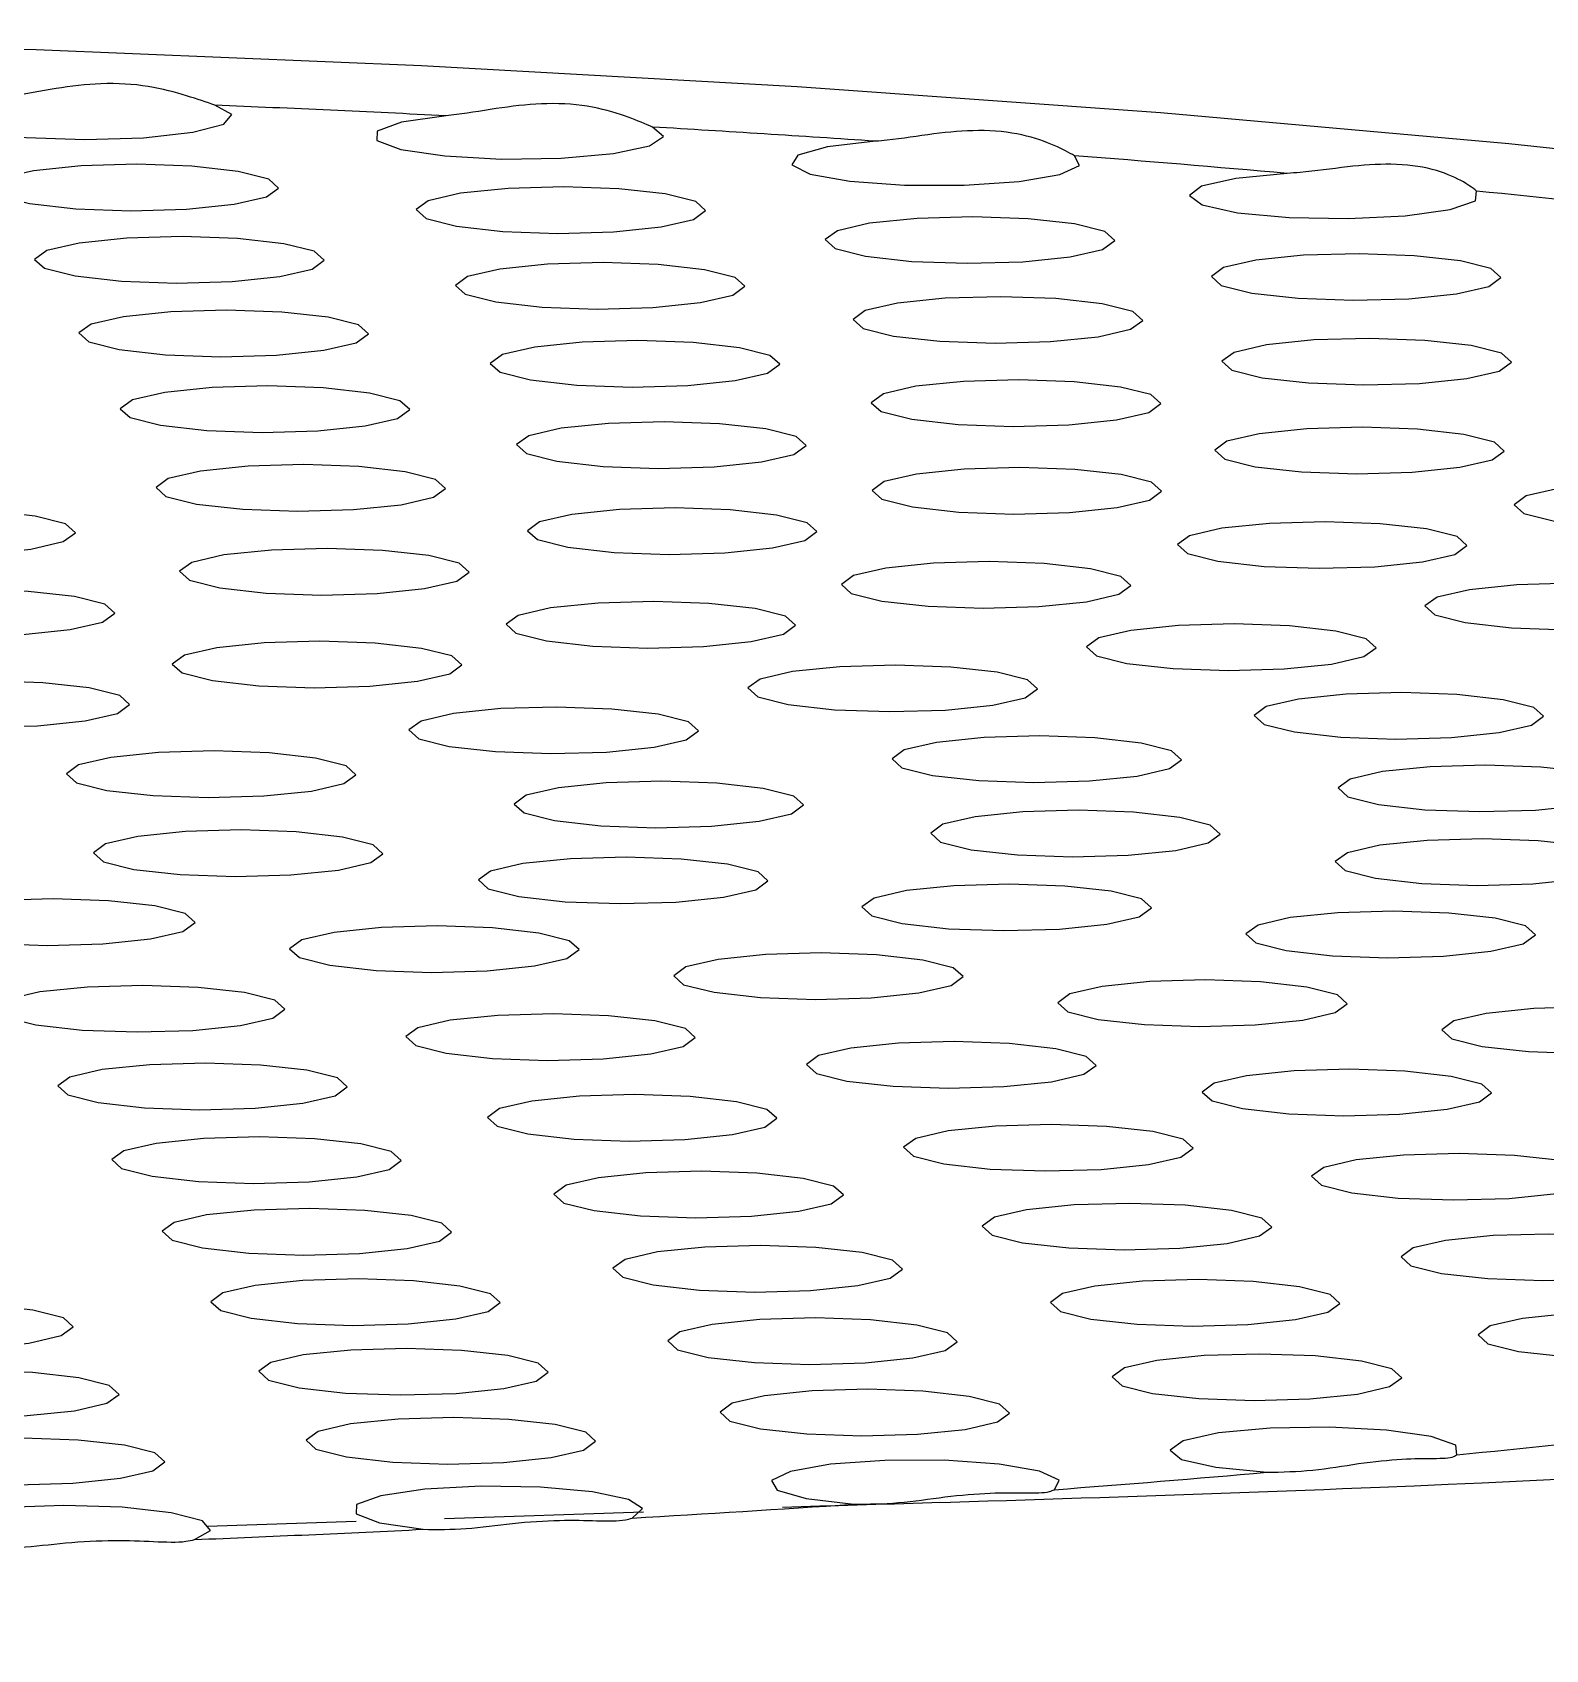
# Model space of a CAD drawing. Extents: x -50 to 28, y -10 to 124.
# Drawn here: x -8.607 to -7.98, y 53.94 to 54.61 of the extents above; entities that cross this region are included whole.
import ezdxf

# ---------------------------------------------------------------- set-up
doc = ezdxf.new("R2010")
doc.units = 0
doc.header["$MEASUREMENT"] = 0
doc.layers.add('GEOMETRY', color=2, linetype='Continuous', lineweight=25)

# ---------------------------------------------------------------- blocks, each defined once
blk = doc.blocks.new('2026 EXCURSION-ENTICE')
at = {"layer": 'GEOMETRY'}
for p, q in [((2.94711, -24.93609), (3.00886, -24.93403)), ((3.04543, -24.93281), (3.12791, -24.93005))]:
    blk.add_line(p, q, dxfattribs=at)
at = {"layer": 'GEOMETRY', "flags": 128}
for points in [[(1.3139, -24.37966), (1.45001, -24.36471), (1.59352, -24.35166), (1.7434, -24.34062), (1.89855, -24.33166), (2.05787, -24.32485), (2.22021, -24.32024), (2.3844, -24.31786), (2.54925, -24.31773), (2.71358, -24.31984), (2.8762, -24.32419), (3.03595, -24.33074), (3.19166, -24.33944), (3.34222, -24.35024), (3.48655, -24.36305), (3.6236, -24.37778)], [(2.86248, -24.34399), (2.84575, -24.34694), (2.83788, -24.35072), (2.8402, -24.35469), (2.85232, -24.35817), (2.87216, -24.36057), (2.89634, -24.36147), (2.92071, -24.36072), (2.94111, -24.35845), (2.95405, -24.35504), (2.95731, -24.35109), (2.95034, -24.34726)], [(3.04611, -24.35164), (3.0277, -24.35431), (3.01758, -24.35795), (3.01747, -24.36193), (3.02739, -24.36558), (3.04564, -24.36828), (3.06911, -24.36956), (3.0938, -24.36921), (3.11549, -24.36728), (3.13048, -24.3641), (3.13621, -24.36022), (3.13171, -24.35631)], [(3.22408, -24.36218), (3.20418, -24.36455), (3.19192, -24.36801), (3.18938, -24.37197), (3.19701, -24.37576), (3.21349, -24.37873), (3.23603, -24.38037), (3.26079, -24.38042), (3.28355, -24.37885), (3.30043, -24.37594), (3.30857, -24.37218), (3.30657, -24.36821)], [(2.86175, -24.37748), (2.85673, -24.38116), (2.86084, -24.38487), (2.87345, -24.38804), (2.89265, -24.39019), (2.91552, -24.391), (2.93856, -24.39034), (2.95829, -24.38831), (2.97168, -24.38522), (2.9767, -24.38155), (2.9726, -24.37784), (2.95998, -24.37467), (2.94078, -24.37252), (2.91792, -24.37171), (2.89487, -24.37237), (2.87515, -24.3744), (2.86175, -24.37748)], [(3.39465, -24.37552), (3.37344, -24.37756), (3.35916, -24.38081), (3.35424, -24.3847), (3.3595, -24.38859), (3.37406, -24.3918), (3.39544, -24.3938), (3.42002, -24.39424), (3.44361, -24.39305), (3.46221, -24.39043), (3.47267, -24.38683), (3.4732, -24.38285)], [(3.03873, -24.38682), (3.0337, -24.3905), (3.03781, -24.39421), (3.05042, -24.39738), (3.06963, -24.39953), (3.09249, -24.40034), (3.11554, -24.39968), (3.13526, -24.39765), (3.14865, -24.39456), (3.15368, -24.39089), (3.14957, -24.38718), (3.13696, -24.38401), (3.11776, -24.38186), (3.09489, -24.38105), (3.07184, -24.38171), (3.05212, -24.38374), (3.03873, -24.38682)], [(3.20826, -24.39923), (3.20323, -24.40291), (3.20734, -24.40661), (3.21995, -24.40979), (3.23916, -24.41194), (3.26202, -24.41275), (3.28507, -24.41209), (3.30479, -24.41006), (3.31818, -24.40697), (3.32321, -24.40329), (3.3191, -24.39959), (3.30649, -24.39642), (3.28729, -24.39426), (3.26442, -24.39346), (3.24137, -24.39412), (3.22165, -24.39614), (3.20826, -24.39923)], [(2.88064, -24.40743), (2.87561, -24.41111), (2.87972, -24.41481), (2.89233, -24.41799), (2.91154, -24.42014), (2.9344, -24.42095), (2.95745, -24.42029), (2.97717, -24.41826), (2.99056, -24.41517), (2.99559, -24.41149), (2.99148, -24.40779), (2.97887, -24.40462), (2.95967, -24.40246), (2.9368, -24.40166), (2.91375, -24.40232), (2.89403, -24.40434), (2.88064, -24.40743)], [(3.05501, -24.41822), (3.04999, -24.42189), (3.05409, -24.4256), (3.06671, -24.42877), (3.08591, -24.43093), (3.10877, -24.43173), (3.13182, -24.43107), (3.15154, -24.42904), (3.16494, -24.42596), (3.16996, -24.42228), (3.16586, -24.41857), (3.15324, -24.4154), (3.13404, -24.41325), (3.11117, -24.41244), (3.08813, -24.4131), (3.0684, -24.41513), (3.05501, -24.41822)], [(3.36829, -24.41456), (3.36327, -24.41823), (3.36737, -24.42194), (3.37999, -24.42511), (3.39919, -24.42726), (3.42205, -24.42807), (3.4451, -24.42741), (3.46482, -24.42538), (3.47822, -24.4223), (3.48324, -24.41862), (3.47914, -24.41491), (3.46652, -24.41174), (3.44732, -24.40959), (3.42445, -24.40878), (3.40141, -24.40944), (3.38168, -24.41147), (3.36829, -24.41456)], [(3.21984, -24.43236), (3.21482, -24.43604), (3.21892, -24.43974), (3.23154, -24.44291), (3.25074, -24.44507), (3.27361, -24.44588), (3.29665, -24.44522), (3.31638, -24.44319), (3.32977, -24.4401), (3.33479, -24.43642), (3.33069, -24.43272), (3.31807, -24.42955), (3.29887, -24.42739), (3.27601, -24.42659), (3.25296, -24.42725), (3.23324, -24.42927), (3.21984, -24.43236)], [(2.89898, -24.43795), (2.89395, -24.44163), (2.89806, -24.44534), (2.91067, -24.44851), (2.92987, -24.45066), (2.95274, -24.45147), (2.97579, -24.45081), (2.99551, -24.44878), (3.0089, -24.44569), (3.01393, -24.44202), (3.00982, -24.43831), (2.9972, -24.43514), (2.978, -24.43299), (2.95514, -24.43218), (2.93209, -24.43284), (2.91237, -24.43487), (2.89898, -24.43795)], [(3.06944, -24.45055), (3.06441, -24.45422), (3.06852, -24.45793), (3.08113, -24.4611), (3.10033, -24.46325), (3.1232, -24.46406), (3.14625, -24.4634), (3.16597, -24.46137), (3.17936, -24.45828), (3.18439, -24.45461), (3.18028, -24.4509), (3.16766, -24.44773), (3.14846, -24.44558), (3.1256, -24.44477), (3.10255, -24.44543), (3.08283, -24.44746), (3.06944, -24.45055)], [(3.37264, -24.44965), (3.36762, -24.45332), (3.37173, -24.45703), (3.38434, -24.4602), (3.40354, -24.46235), (3.42641, -24.46316), (3.44946, -24.4625), (3.46918, -24.46047), (3.48257, -24.45739), (3.4876, -24.45371), (3.48349, -24.45), (3.47087, -24.44683), (3.45167, -24.44468), (3.42881, -24.44387), (3.40576, -24.44453), (3.38604, -24.44656), (3.37264, -24.44965)], [(2.9161, -24.46932), (2.91108, -24.473), (2.91519, -24.4767), (2.9278, -24.47987), (2.947, -24.48203), (2.96987, -24.48283), (2.99291, -24.48217), (3.01264, -24.48015), (3.02603, -24.47706), (3.03105, -24.47338), (3.02695, -24.46968), (3.01433, -24.4665), (2.99513, -24.46435), (2.97227, -24.46354), (2.94922, -24.4642), (2.9295, -24.46623), (2.9161, -24.46932)], [(3.22737, -24.46682), (3.22234, -24.4705), (3.22645, -24.4742), (3.23906, -24.47737), (3.25827, -24.47953), (3.28113, -24.48034), (3.30418, -24.47968), (3.3239, -24.47765), (3.33729, -24.47456), (3.34232, -24.47088), (3.33821, -24.46718), (3.3256, -24.46401), (3.3064, -24.46185), (3.28353, -24.46104), (3.26048, -24.46171), (3.24076, -24.46373), (3.22737, -24.46682)], [(3.08036, -24.48422), (3.07533, -24.48789), (3.07944, -24.4916), (3.09206, -24.49477), (3.11126, -24.49692), (3.13412, -24.49773), (3.15717, -24.49707), (3.17689, -24.49504), (3.19029, -24.49196), (3.19531, -24.48828), (3.1912, -24.48457), (3.17859, -24.4814), (3.15939, -24.47925), (3.13652, -24.47844), (3.11347, -24.4791), (3.09375, -24.48113), (3.08036, -24.48422)], [(3.36971, -24.48647), (3.36469, -24.49014), (3.3688, -24.49385), (3.38141, -24.49702), (3.40061, -24.49917), (3.42348, -24.49998), (3.44652, -24.49932), (3.46625, -24.49729), (3.47964, -24.4942), (3.48466, -24.49053), (3.48056, -24.48682), (3.46794, -24.48365), (3.44874, -24.4815), (3.42588, -24.48069), (3.40283, -24.48135), (3.38311, -24.48338), (3.36971, -24.48647)], [(2.93094, -24.50197), (2.92591, -24.50564), (2.93002, -24.50935), (2.94264, -24.51252), (2.96184, -24.51467), (2.9847, -24.51548), (3.00775, -24.51482), (3.02747, -24.51279), (3.04086, -24.5097), (3.04589, -24.50603), (3.04178, -24.50232), (3.02917, -24.49915), (3.00997, -24.497), (2.9871, -24.49619), (2.96405, -24.49685), (2.94433, -24.49888), (2.93094, -24.50197)], [(3.22767, -24.50315), (3.22264, -24.50683), (3.22675, -24.51053), (3.23936, -24.5137), (3.25857, -24.51586), (3.28143, -24.51666), (3.30448, -24.516), (3.3242, -24.51398), (3.33759, -24.51089), (3.34262, -24.50721), (3.33851, -24.50351), (3.3259, -24.50033), (3.3067, -24.49818), (3.28383, -24.49737), (3.26078, -24.49803), (3.24106, -24.50006), (3.22767, -24.50315)], [(3.49371, -24.5091), (3.48869, -24.51277), (3.4928, -24.51648), (3.50541, -24.51965), (3.52461, -24.52181), (3.54748, -24.52261), (3.57052, -24.52195), (3.59025, -24.51992), (3.60364, -24.51684), (3.60866, -24.51316), (3.60456, -24.50945), (3.59194, -24.50628), (3.57274, -24.50413), (3.54988, -24.50332), (3.52683, -24.50398), (3.50711, -24.50601), (3.49371, -24.5091)], [(3.08486, -24.51988), (3.07984, -24.52356), (3.08394, -24.52726), (3.09656, -24.53043), (3.11576, -24.53259), (3.13862, -24.5334), (3.16167, -24.53273), (3.18139, -24.53071), (3.19479, -24.52762), (3.19981, -24.52394), (3.1957, -24.52024), (3.18309, -24.51707), (3.16389, -24.51491), (3.14102, -24.5141), (3.11798, -24.51476), (3.09825, -24.51679), (3.08486, -24.51988)], [(2.77755, -24.52035), (2.77252, -24.52403), (2.77663, -24.52773), (2.78925, -24.53091), (2.80845, -24.53306), (2.83131, -24.53387), (2.85436, -24.53321), (2.87408, -24.53118), (2.88747, -24.52809), (2.8925, -24.52441), (2.88839, -24.52071), (2.87578, -24.51754), (2.85658, -24.51538), (2.83371, -24.51458), (2.81066, -24.51524), (2.79094, -24.51726), (2.77755, -24.52035)], [(3.35423, -24.52563), (3.3492, -24.52931), (3.35331, -24.53301), (3.36592, -24.53618), (3.38512, -24.53834), (3.40799, -24.53914), (3.43104, -24.53848), (3.45076, -24.53646), (3.46415, -24.53337), (3.46918, -24.52969), (3.46507, -24.52599), (3.45246, -24.52281), (3.43325, -24.52066), (3.41039, -24.51985), (3.38734, -24.52051), (3.36762, -24.52254), (3.35423, -24.52563)], [(2.94068, -24.5367), (2.93566, -24.54037), (2.93976, -24.54408), (2.95238, -24.54725), (2.97158, -24.5494), (2.99444, -24.55021), (3.01749, -24.54955), (3.03721, -24.54752), (3.05061, -24.54444), (3.05563, -24.54076), (3.05152, -24.53705), (3.03891, -24.53388), (3.01971, -24.53173), (2.99684, -24.53092), (2.9738, -24.53158), (2.95407, -24.53361), (2.94068, -24.5367)], [(3.21496, -24.54215), (3.20994, -24.54582), (3.21405, -24.54953), (3.22666, -24.5527), (3.24586, -24.55485), (3.26873, -24.55566), (3.29177, -24.555), (3.3115, -24.55297), (3.32489, -24.54989), (3.32991, -24.54621), (3.32581, -24.5425), (3.31319, -24.53933), (3.29399, -24.53718), (3.27113, -24.53637), (3.24808, -24.53703), (3.22836, -24.53906), (3.21496, -24.54215)], [(3.45678, -24.55108), (3.45175, -24.55475), (3.45586, -24.55846), (3.46847, -24.56163), (3.48767, -24.56378), (3.51054, -24.56459), (3.53359, -24.56393), (3.55331, -24.5619), (3.5667, -24.55882), (3.57173, -24.55514), (3.56762, -24.55143), (3.555, -24.54826), (3.5358, -24.54611), (3.51294, -24.5453), (3.48989, -24.54596), (3.47017, -24.54799), (3.45678, -24.55108)], [(2.79386, -24.55369), (2.78884, -24.55737), (2.79294, -24.56107), (2.80556, -24.56424), (2.82476, -24.5664), (2.84762, -24.56721), (2.87067, -24.56655), (2.89039, -24.56452), (2.90379, -24.56143), (2.90881, -24.55775), (2.90471, -24.55405), (2.89209, -24.55088), (2.87289, -24.54872), (2.85002, -24.54791), (2.82698, -24.54857), (2.80725, -24.5506), (2.79386, -24.55369)], [(3.076, -24.55865), (3.07097, -24.56232), (3.07508, -24.56603), (3.0877, -24.5692), (3.1069, -24.57135), (3.12976, -24.57216), (3.15281, -24.5715), (3.17253, -24.56947), (3.18593, -24.56639), (3.19095, -24.56271), (3.18684, -24.559), (3.17423, -24.55583), (3.15503, -24.55368), (3.13216, -24.55287), (3.10911, -24.55353), (3.08939, -24.55556), (3.076, -24.55865)], [(3.31656, -24.56797), (3.31154, -24.57164), (3.31564, -24.57535), (3.32826, -24.57852), (3.34746, -24.58067), (3.37032, -24.58148), (3.39337, -24.58082), (3.41309, -24.57879), (3.42649, -24.5757), (3.43151, -24.57203), (3.4274, -24.56832), (3.41479, -24.56515), (3.39559, -24.563), (3.37272, -24.56219), (3.34968, -24.56285), (3.32995, -24.56488), (3.31656, -24.56797)], [(2.93768, -24.57511), (2.93265, -24.57879), (2.93676, -24.58249), (2.94937, -24.58567), (2.96858, -24.58782), (2.99144, -24.58863), (3.01449, -24.58797), (3.03421, -24.58594), (3.0476, -24.58285), (3.05263, -24.57917), (3.04852, -24.57547), (3.03591, -24.5723), (3.01671, -24.57014), (2.99384, -24.56934), (2.97079, -24.57), (2.95107, -24.57202), (2.93768, -24.57511)], [(3.17622, -24.58502), (3.1712, -24.5887), (3.17531, -24.5924), (3.18792, -24.59557), (3.20712, -24.59773), (3.22999, -24.59853), (3.25303, -24.59787), (3.27276, -24.59585), (3.28615, -24.59276), (3.29117, -24.58908), (3.28707, -24.58538), (3.27445, -24.5822), (3.25525, -24.58005), (3.23239, -24.57924), (3.20934, -24.5799), (3.18962, -24.58193), (3.17622, -24.58502)], [(2.80001, -24.59151), (2.79498, -24.59519), (2.79909, -24.59889), (2.8117, -24.60206), (2.8309, -24.60422), (2.85377, -24.60502), (2.87682, -24.60436), (2.89654, -24.60234), (2.90993, -24.59925), (2.91496, -24.59557), (2.91085, -24.59187), (2.89823, -24.58869), (2.87903, -24.58654), (2.85617, -24.58573), (2.83312, -24.58639), (2.8134, -24.58842), (2.80001, -24.59151)], [(3.38599, -24.59641), (3.38097, -24.60008), (3.38508, -24.60379), (3.39769, -24.60696), (3.41689, -24.60911), (3.43976, -24.60992), (3.4628, -24.60926), (3.48253, -24.60723), (3.49592, -24.60414), (3.50094, -24.60047), (3.49684, -24.59676), (3.48422, -24.59359), (3.46502, -24.59144), (3.44216, -24.59063), (3.41911, -24.59129), (3.39939, -24.59332), (3.38599, -24.59641)], [(3.03575, -24.60241), (3.03072, -24.60608), (3.03483, -24.60979), (3.04744, -24.61296), (3.06665, -24.61511), (3.08951, -24.61592), (3.11256, -24.61526), (3.13228, -24.61323), (3.14567, -24.61014), (3.1507, -24.60647), (3.14659, -24.60276), (3.13398, -24.59959), (3.11478, -24.59744), (3.09191, -24.59663), (3.06886, -24.59729), (3.04914, -24.59932), (3.03575, -24.60241)], [(3.23596, -24.6144), (3.23093, -24.61807), (3.23504, -24.62178), (3.24766, -24.62495), (3.26686, -24.6271), (3.28972, -24.62791), (3.31277, -24.62725), (3.33249, -24.62522), (3.34588, -24.62213), (3.35091, -24.61846), (3.3468, -24.61475), (3.33419, -24.61158), (3.31499, -24.60943), (3.29212, -24.60862), (3.26907, -24.60928), (3.24935, -24.61131), (3.23596, -24.6144)], [(2.89381, -24.62061), (2.88878, -24.62429), (2.89289, -24.62799), (2.9055, -24.63116), (2.92471, -24.63332), (2.94757, -24.63413), (2.97062, -24.63347), (2.99034, -24.63144), (3.00373, -24.62835), (3.00876, -24.62467), (3.00465, -24.62097), (2.99204, -24.6178), (2.97284, -24.61564), (2.94997, -24.61483), (2.92692, -24.6155), (2.9072, -24.61752), (2.89381, -24.62061)], [(3.42076, -24.62644), (3.41574, -24.63012), (3.41984, -24.63383), (3.43246, -24.637), (3.45166, -24.63915), (3.47453, -24.63996), (3.49757, -24.6393), (3.51729, -24.63727), (3.53069, -24.63418), (3.53571, -24.63051), (3.53161, -24.6268), (3.51899, -24.62363), (3.49979, -24.62147), (3.47693, -24.62067), (3.45388, -24.62133), (3.43416, -24.62336), (3.42076, -24.62644)], [(3.07933, -24.63314), (3.0743, -24.63681), (3.07841, -24.64052), (3.09103, -24.64369), (3.11023, -24.64585), (3.13309, -24.64665), (3.15614, -24.64599), (3.17586, -24.64396), (3.18926, -24.64088), (3.19428, -24.6372), (3.19017, -24.63349), (3.17756, -24.63032), (3.15836, -24.62817), (3.13549, -24.62736), (3.11244, -24.62802), (3.09272, -24.63005), (3.07933, -24.63314)], [(3.25199, -24.64519), (3.24697, -24.64887), (3.25107, -24.65258), (3.26369, -24.65575), (3.28289, -24.6579), (3.30575, -24.65871), (3.3288, -24.65805), (3.34852, -24.65602), (3.36192, -24.65293), (3.36694, -24.64926), (3.36283, -24.64555), (3.35022, -24.64238), (3.33102, -24.64023), (3.30815, -24.63942), (3.28511, -24.64008), (3.26538, -24.64211), (3.25199, -24.64519)], [(2.90501, -24.65334), (2.89999, -24.65702), (2.90409, -24.66072), (2.91671, -24.66389), (2.93591, -24.66605), (2.95877, -24.66685), (2.98182, -24.66619), (3.00154, -24.66417), (3.01494, -24.66108), (3.01996, -24.6574), (3.01585, -24.6537), (3.00324, -24.65052), (2.98404, -24.64837), (2.96117, -24.64756), (2.93813, -24.64822), (2.9184, -24.65025), (2.90501, -24.65334)], [(3.41961, -24.65699), (3.41459, -24.66067), (3.4187, -24.66438), (3.43131, -24.66755), (3.45051, -24.6697), (3.47338, -24.67051), (3.49642, -24.66985), (3.51615, -24.66782), (3.52954, -24.66473), (3.53456, -24.66106), (3.53046, -24.65735), (3.51784, -24.65418), (3.49864, -24.65203), (3.47578, -24.65122), (3.45273, -24.65188), (3.43301, -24.65391), (3.41961, -24.65699)], [(3.06454, -24.66457), (3.05951, -24.66825), (3.06362, -24.67195), (3.07623, -24.67512), (3.09543, -24.67728), (3.1183, -24.67809), (3.14135, -24.67742), (3.16107, -24.6754), (3.17446, -24.67231), (3.17949, -24.66863), (3.17538, -24.66493), (3.16277, -24.66176), (3.14356, -24.6596), (3.1207, -24.65879), (3.09765, -24.65945), (3.07793, -24.66148), (3.06454, -24.66457)], [(3.22346, -24.67576), (3.21843, -24.67943), (3.22254, -24.68314), (3.23515, -24.68631), (3.25435, -24.68847), (3.27722, -24.68927), (3.30027, -24.68861), (3.31999, -24.68658), (3.33338, -24.6835), (3.33841, -24.67982), (3.3343, -24.67611), (3.32168, -24.67294), (3.30248, -24.67079), (3.27962, -24.66998), (3.25657, -24.67064), (3.23685, -24.67267), (3.22346, -24.67576)], [(2.82712, -24.68186), (2.82209, -24.68554), (2.8262, -24.68925), (2.83881, -24.69242), (2.85802, -24.69457), (2.88088, -24.69538), (2.90393, -24.69472), (2.92365, -24.69269), (2.93704, -24.6896), (2.94207, -24.68593), (2.93796, -24.68222), (2.92535, -24.67905), (2.90615, -24.6769), (2.88328, -24.67609), (2.86023, -24.67675), (2.84051, -24.67878), (2.82712, -24.68186)], [(3.38259, -24.68696), (3.37757, -24.69064), (3.38167, -24.69434), (3.39429, -24.69752), (3.41349, -24.69967), (3.43635, -24.70048), (3.4594, -24.69982), (3.47912, -24.69779), (3.49252, -24.6947), (3.49754, -24.69102), (3.49343, -24.68732), (3.48082, -24.68415), (3.46162, -24.68199), (3.43875, -24.68119), (3.41571, -24.68185), (3.39598, -24.68387), (3.38259, -24.68696)], [(2.98629, -24.69307), (2.98126, -24.69675), (2.98537, -24.70045), (2.99799, -24.70362), (3.01719, -24.70578), (3.04005, -24.70659), (3.0631, -24.70593), (3.08282, -24.7039), (3.09621, -24.70081), (3.10124, -24.69713), (3.09713, -24.69343), (3.08452, -24.69026), (3.06532, -24.6881), (3.04245, -24.68729), (3.0194, -24.68795), (2.99968, -24.68998), (2.98629, -24.69307)], [(3.14546, -24.70428), (3.14043, -24.70795), (3.14454, -24.71166), (3.15716, -24.71483), (3.17636, -24.71698), (3.19922, -24.71779), (3.22227, -24.71713), (3.24199, -24.7151), (3.25538, -24.71202), (3.26041, -24.70834), (3.2563, -24.70463), (3.24369, -24.70146), (3.22449, -24.69931), (3.20162, -24.6985), (3.17857, -24.69916), (3.15885, -24.70119), (3.14546, -24.70428)], [(2.86435, -24.71775), (2.85932, -24.72143), (2.86343, -24.72513), (2.87604, -24.72831), (2.89524, -24.73046), (2.91811, -24.73127), (2.94116, -24.73061), (2.96088, -24.72858), (2.97427, -24.72549), (2.9793, -24.72181), (2.97519, -24.71811), (2.96258, -24.71494), (2.94337, -24.71278), (2.92051, -24.71198), (2.89746, -24.71264), (2.87774, -24.71466), (2.86435, -24.71775)], [(3.30463, -24.71548), (3.2996, -24.71916), (3.30371, -24.72286), (3.31633, -24.72604), (3.33553, -24.72819), (3.35839, -24.729), (3.38144, -24.72834), (3.40116, -24.72631), (3.41455, -24.72322), (3.41958, -24.71954), (3.41547, -24.71584), (3.40286, -24.71267), (3.38366, -24.71051), (3.36079, -24.70971), (3.33774, -24.71037), (3.31802, -24.71239), (3.30463, -24.71548)], [(3.4638, -24.72669), (3.45877, -24.73036), (3.46288, -24.73407), (3.4755, -24.73724), (3.4947, -24.7394), (3.51756, -24.7402), (3.54061, -24.73954), (3.56033, -24.73751), (3.57373, -24.73443), (3.57875, -24.73075), (3.57464, -24.72704), (3.56203, -24.72387), (3.54283, -24.72172), (3.51996, -24.72091), (3.49691, -24.72157), (3.47719, -24.7236), (3.4638, -24.72669)], [(3.03443, -24.7295), (3.0294, -24.73318), (3.03351, -24.73689), (3.04613, -24.74006), (3.06533, -24.74221), (3.08819, -24.74302), (3.11124, -24.74236), (3.13096, -24.74033), (3.14435, -24.73724), (3.14938, -24.73357), (3.14527, -24.72986), (3.13266, -24.72669), (3.11346, -24.72454), (3.09059, -24.72373), (3.06754, -24.72439), (3.04782, -24.72642), (3.03443, -24.7295)], [(3.20051, -24.74104), (3.19548, -24.74472), (3.19959, -24.74842), (3.2122, -24.75159), (3.2314, -24.75375), (3.25427, -24.75455), (3.27732, -24.75389), (3.29704, -24.75187), (3.31043, -24.74878), (3.31546, -24.7451), (3.31135, -24.7414), (3.29874, -24.73822), (3.27953, -24.73607), (3.25667, -24.73526), (3.23362, -24.73592), (3.2139, -24.73795), (3.20051, -24.74104)], [(2.89023, -24.74994), (2.88521, -24.75362), (2.88932, -24.75732), (2.90193, -24.76049), (2.92113, -24.76265), (2.944, -24.76346), (2.96704, -24.7628), (2.98677, -24.76077), (3.00016, -24.75768), (3.00518, -24.754), (3.00108, -24.7503), (2.98846, -24.74713), (2.96926, -24.74497), (2.9464, -24.74416), (2.92335, -24.74483), (2.90363, -24.74685), (2.89023, -24.74994)], [(3.36445, -24.75246), (3.35943, -24.75614), (3.36353, -24.75984), (3.37615, -24.76302), (3.39535, -24.76517), (3.41822, -24.76598), (3.44126, -24.76532), (3.46099, -24.76329), (3.47438, -24.7602), (3.4794, -24.75652), (3.4753, -24.75282), (3.46268, -24.74965), (3.44348, -24.74749), (3.42062, -24.74669), (3.39757, -24.74735), (3.37785, -24.74937), (3.36445, -24.75246)], [(3.06823, -24.76297), (3.06321, -24.76665), (3.06731, -24.77036), (3.07993, -24.77353), (3.09913, -24.77568), (3.12199, -24.77649), (3.14504, -24.77583), (3.16476, -24.7738), (3.17816, -24.77071), (3.18318, -24.76704), (3.17908, -24.76333), (3.16646, -24.76016), (3.14726, -24.75801), (3.12439, -24.7572), (3.10135, -24.75786), (3.08162, -24.75989), (3.06823, -24.76297)], [(2.91257, -24.78049), (2.90754, -24.78417), (2.91165, -24.78788), (2.92426, -24.79105), (2.94347, -24.7932), (2.96633, -24.79401), (2.98938, -24.79335), (3.0091, -24.79132), (3.02249, -24.78823), (3.02752, -24.78456), (3.02341, -24.78085), (3.0108, -24.77768), (2.9916, -24.77553), (2.96873, -24.77472), (2.94568, -24.77538), (2.92596, -24.77741), (2.91257, -24.78049)], [(3.24073, -24.77535), (3.2357, -24.77902), (3.23981, -24.78273), (3.25242, -24.7859), (3.27163, -24.78805), (3.29449, -24.78886), (3.31754, -24.7882), (3.33726, -24.78617), (3.35065, -24.78309), (3.35568, -24.77941), (3.35157, -24.7757), (3.33896, -24.77253), (3.31976, -24.77038), (3.29689, -24.76957), (3.27384, -24.77023), (3.25412, -24.77226), (3.24073, -24.77535)], [(3.40982, -24.78736), (3.40479, -24.79104), (3.4089, -24.79474), (3.42151, -24.79791), (3.44071, -24.80007), (3.46358, -24.80087), (3.48663, -24.80021), (3.50635, -24.79819), (3.51974, -24.7951), (3.52477, -24.79142), (3.52066, -24.78772), (3.50805, -24.78455), (3.48884, -24.78239), (3.46598, -24.78158), (3.44293, -24.78224), (3.42321, -24.78427), (3.40982, -24.78736)], [(3.09582, -24.79475), (3.09079, -24.79843), (3.0949, -24.80213), (3.10751, -24.8053), (3.12671, -24.80746), (3.14958, -24.80827), (3.17263, -24.80761), (3.19235, -24.80558), (3.20574, -24.80249), (3.21077, -24.79881), (3.20666, -24.79511), (3.19405, -24.79194), (3.17484, -24.78978), (3.15198, -24.78898), (3.12893, -24.78964), (3.10921, -24.79166), (3.09582, -24.79475)], [(3.27332, -24.80805), (3.26829, -24.81173), (3.2724, -24.81543), (3.28501, -24.8186), (3.30421, -24.82076), (3.32708, -24.82156), (3.35013, -24.8209), (3.36985, -24.81888), (3.38324, -24.81579), (3.38827, -24.81211), (3.38416, -24.80841), (3.37154, -24.80523), (3.35234, -24.80308), (3.32948, -24.80227), (3.30643, -24.80293), (3.28671, -24.80496), (3.27332, -24.80805)], [(2.93346, -24.81018), (2.92843, -24.81385), (2.93254, -24.81756), (2.94515, -24.82073), (2.96435, -24.82288), (2.98722, -24.82369), (3.01027, -24.82303), (3.02999, -24.821), (3.04338, -24.81791), (3.04841, -24.81424), (3.0443, -24.81053), (3.03168, -24.80736), (3.01248, -24.80521), (2.98962, -24.8044), (2.96657, -24.80506), (2.94685, -24.80709), (2.93346, -24.81018)], [(3.44687, -24.82076), (3.44185, -24.82443), (3.44596, -24.82814), (3.45857, -24.83131), (3.47777, -24.83346), (3.50064, -24.83427), (3.52368, -24.83361), (3.54341, -24.83158), (3.5568, -24.8285), (3.56182, -24.82482), (3.55772, -24.82111), (3.5451, -24.81794), (3.5259, -24.81579), (3.50304, -24.81498), (3.47999, -24.81564), (3.46027, -24.81767), (3.44687, -24.82076)], [(3.12027, -24.82549), (3.11524, -24.82917), (3.11935, -24.83287), (3.13197, -24.83604), (3.15117, -24.8382), (3.17403, -24.83901), (3.19708, -24.83834), (3.2168, -24.83632), (3.23019, -24.83323), (3.23522, -24.82955), (3.23111, -24.82585), (3.2185, -24.82268), (3.1993, -24.82052), (3.17643, -24.81971), (3.15338, -24.82037), (3.13366, -24.8224), (3.12027, -24.82549)], [(2.95364, -24.83934), (2.94862, -24.84302), (2.95272, -24.84673), (2.96534, -24.8499), (2.98454, -24.85205), (3.0074, -24.85286), (3.03045, -24.8522), (3.05017, -24.85017), (3.06357, -24.84708), (3.06859, -24.84341), (3.06449, -24.8397), (3.05187, -24.83653), (3.03267, -24.83438), (3.0098, -24.83357), (2.98676, -24.83423), (2.96703, -24.83626), (2.95364, -24.83934)], [(3.30159, -24.83965), (3.29657, -24.84332), (3.30067, -24.84703), (3.31329, -24.8502), (3.33249, -24.85235), (3.35535, -24.85316), (3.3784, -24.8525), (3.39812, -24.85047), (3.41152, -24.84738), (3.41654, -24.84371), (3.41244, -24.84), (3.39982, -24.83683), (3.38062, -24.83468), (3.35775, -24.83387), (3.33471, -24.83453), (3.31498, -24.83656), (3.30159, -24.83965)], [(2.77666, -24.84934), (2.77164, -24.85302), (2.77575, -24.85673), (2.78836, -24.8599), (2.80756, -24.86205), (2.83043, -24.86286), (2.85347, -24.8622), (2.8732, -24.86017), (2.88659, -24.85708), (2.89161, -24.85341), (2.88751, -24.8497), (2.87489, -24.84653), (2.85569, -24.84438), (2.83283, -24.84357), (2.80978, -24.84423), (2.79006, -24.84626), (2.77666, -24.84934)], [(3.47882, -24.85307), (3.47379, -24.85675), (3.4779, -24.86046), (3.49051, -24.86363), (3.50971, -24.86578), (3.53258, -24.86659), (3.55563, -24.86593), (3.57535, -24.8639), (3.58874, -24.86081), (3.59377, -24.85714), (3.58966, -24.85343), (3.57705, -24.85026), (3.55784, -24.84811), (3.53498, -24.8473), (3.51193, -24.84796), (3.49221, -24.84999), (3.47882, -24.85307)], [(3.143, -24.85553), (3.13798, -24.8592), (3.14208, -24.86291), (3.1547, -24.86608), (3.1739, -24.86823), (3.19676, -24.86904), (3.21981, -24.86838), (3.23953, -24.86635), (3.25293, -24.86327), (3.25795, -24.85959), (3.25385, -24.85588), (3.24123, -24.85271), (3.22203, -24.85056), (3.19916, -24.84975), (3.17612, -24.85041), (3.15639, -24.85244), (3.143, -24.85553)], [(2.9735, -24.86816), (2.96847, -24.87184), (2.97258, -24.87554), (2.98519, -24.87871), (3.0044, -24.88087), (3.02726, -24.88168), (3.05031, -24.88102), (3.07003, -24.87899), (3.08342, -24.8759), (3.08845, -24.87222), (3.08434, -24.86852), (3.07173, -24.86535), (3.05253, -24.86319), (3.02966, -24.86239), (3.00661, -24.86305), (2.98689, -24.86507), (2.9735, -24.86816)], [(3.32723, -24.87048), (3.3222, -24.87415), (3.32631, -24.87786), (3.33892, -24.88103), (3.35812, -24.88319), (3.38099, -24.88399), (3.40404, -24.88333), (3.42376, -24.8813), (3.43715, -24.87822), (3.44218, -24.87454), (3.43807, -24.87083), (3.42546, -24.86766), (3.40625, -24.86551), (3.38339, -24.8647), (3.36034, -24.86536), (3.34062, -24.86739), (3.32723, -24.87048)], [(2.79564, -24.87736), (2.79061, -24.88104), (2.79472, -24.88474), (2.80733, -24.88791), (2.82653, -24.89007), (2.8494, -24.89087), (2.87245, -24.89021), (2.89217, -24.88818), (2.90556, -24.8851), (2.91059, -24.88142), (2.90648, -24.87771), (2.89387, -24.87454), (2.87466, -24.87239), (2.8518, -24.87158), (2.82875, -24.87224), (2.80903, -24.87427), (2.79564, -24.87736)], [(3.16467, -24.8851), (3.15965, -24.88878), (3.16375, -24.89248), (3.17637, -24.89565), (3.19557, -24.89781), (3.21844, -24.89862), (3.24148, -24.89796), (3.2612, -24.89593), (3.2746, -24.89284), (3.27962, -24.88916), (3.27552, -24.88546), (3.2629, -24.88229), (3.2437, -24.88013), (3.22083, -24.87932), (3.19779, -24.87998), (3.17807, -24.88201), (3.16467, -24.8851)], [(2.99312, -24.89677), (2.98809, -24.90044), (2.9922, -24.90415), (3.00481, -24.90732), (3.02401, -24.90947), (3.04688, -24.91028), (3.06993, -24.90962), (3.08965, -24.90759), (3.10304, -24.9045), (3.10807, -24.90083), (3.10396, -24.89712), (3.09135, -24.89395), (3.07214, -24.8918), (3.04928, -24.89099), (3.02623, -24.89165), (3.00651, -24.89368), (2.99312, -24.89677)], [(3.46505, -24.90644), (3.46464, -24.90247), (3.4543, -24.89886), (3.43578, -24.89622), (3.41222, -24.89501), (3.38763, -24.89543), (3.36619, -24.89741), (3.35153, -24.90061), (3.34614, -24.90449), (3.35095, -24.90839), (3.36513, -24.91165), (3.38627, -24.91371)], [(2.81463, -24.90533), (2.80961, -24.90901), (2.81372, -24.91271), (2.82633, -24.91589), (2.84553, -24.91804), (2.8684, -24.91885), (2.89144, -24.91819), (2.91117, -24.91616), (2.92456, -24.91307), (2.92958, -24.90939), (2.92548, -24.90569), (2.91286, -24.90252), (2.89366, -24.90036), (2.8708, -24.89956), (2.84775, -24.90022), (2.82803, -24.90224), (2.81463, -24.90533)], [(3.29819, -24.92093), (3.30017, -24.91697), (3.29207, -24.91322), (3.27526, -24.91031), (3.25259, -24.90874), (3.22789, -24.90877), (3.20536, -24.91039), (3.18881, -24.91334), (3.18104, -24.91711), (3.18336, -24.92106), (3.19539, -24.92453), (3.21509, -24.92692)], [(3.12322, -24.93268), (3.12756, -24.92878), (3.12177, -24.92493), (3.10683, -24.92177), (3.08526, -24.91985), (3.0607, -24.91948), (3.03731, -24.92074), (3.01903, -24.9234), (3.00896, -24.92702), (3.00879, -24.93099), (3.01855, -24.93463), (3.03659, -24.93733)], [(2.94187, -24.94158), (2.94853, -24.93777), (2.9451, -24.93385), (2.93216, -24.93048), (2.9119, -24.92823), (2.88772, -24.92748), (2.8637, -24.92835), (2.84388, -24.9307), (2.83161, -24.93414), (2.82895, -24.93807), (2.83635, -24.94185), (2.85256, -24.94483)]]:
    blk.add_lwpolyline(points, dxfattribs=at)
at = {"layer": 'GEOMETRY'}
for centre, radius, start, end in [((2.51465, -34.9214), 10.58312, 87.12152, 87.64055), ((2.56905, -33.93039), 9.5906, 86.083647, 86.636647), ((2.65556, -32.75057), 8.40761, 84.956789, 85.559077), ((2.77645, -31.45842), 7.10979, 83.704236, 84.376073), ((2.76964, -17.76452), 7.17569, 275.561323, 276.230714), ((2.65046, -16.47604), 8.46969, 274.386032, 274.983875), ((2.56563, -15.30398), 9.64483, 273.314242, 273.861061), ((2.51271, -14.32436), 10.6259, 272.314688, 272.825953)]:
    blk.add_arc(centre, radius, start, end, dxfattribs=at)
for points, knots in [([(36.64275, -38.98494), (36.64275, -38.95384), (36.64275, -38.92088), (36.64276, -38.85183), (36.64277, -38.81574), (36.64279, -38.70436), (36.64281, -38.6259), (36.64285, -38.47155), (36.64287, -38.39587), (36.6429, -38.29176), (36.64292, -38.25859), (36.64293, -38.19595), (36.64294, -38.16648), (36.64296, -38.1112), (36.64297, -38.08539), (36.64298, -38.03658), (36.64299, -38.01359), (36.643, -37.96857), (36.643, -37.94631), (36.64301, -37.90158), (36.64302, -37.87921), (36.64304, -37.76739), (36.64305, -37.6779), (36.64308, -37.23022), (36.64301, -36.87107), (36.64249, -36.14825), (36.64204, -35.78461), (36.64066, -35.0531), (36.63974, -34.68525), (36.63615, -33.5784), (36.63268, -32.8363), (36.62577, -31.73289), (36.62318, -31.3667), (36.61743, -30.6389), (36.61426, -30.27732), (36.60733, -29.55793), (36.60357, -29.20014), (36.59537, -28.48447), (36.59094, -28.12666), (36.57661, -27.05376), (36.56566, -26.33923), (36.52817, -24.19817), (36.49703, -22.77405), (36.43807, -20.63401), (36.41635, -19.91996), (36.38013, -18.84778), (36.36745, -18.49021), (36.34075, -17.77496), (36.32674, -17.41736), (36.29725, -16.70188), (36.28176, -16.34392), (36.24918, -15.62761), (36.23208, -15.26928), (36.19611, -14.55276), (36.17723, -14.19459), (36.13732, -13.47885), (36.1163, -13.12129), (36.04908, -12.0493), (35.99865, -11.33502), (35.88051, -9.90726), (35.8128, -9.1939), (35.72316, -8.39292), (35.71301, -8.3039), (35.69748, -8.17048), (35.69226, -8.12605), (35.68177, -8.03712), (35.67652, -7.99248), (35.66498, -7.90276), (35.6586, -7.85773), (35.64476, -7.76839), (35.63733, -7.72411), (35.62141, -7.63592), (35.6129, -7.59194), (35.59464, -7.50363), (35.5849, -7.45931), (35.49226, -7.06208), (35.37403, -6.71743), (35.0708, -6.05918), (34.8858, -5.74557), (34.45626, -5.1619), (34.21172, -4.89182), (33.67305, -4.40639), (33.37897, -4.19111), (32.75337, -3.82414), (32.42189, -3.67248), (31.90695, -3.49742), (31.73235, -3.44778), (31.46737, -3.38674), (31.37853, -3.36864), (31.24467, -3.34485), (31.19995, -3.33748), (31.11015, -3.32386), (31.06524, -3.31768), (30.99807, -3.30921), (30.97566, -3.3065), (30.93112, -3.3012), (30.90895, -3.29858), (30.86443, -3.29333), (30.84202, -3.29069), (30.79633, -3.28534), (30.77306, -3.28263), (30.70196, -3.27439), (30.65279, -3.26875), (30.55439, -3.25758), (30.50538, -3.25208), (30.4346, -3.24421), (30.41145, -3.24164), (30.36594, -3.23663), (30.34359, -3.23418), (30.2768, -3.2269), (30.2323, -3.22209), (30.09874, -3.2078), (30.00968, -3.19845), (29.20797, -3.11587), (28.49434, -3.05351), (27.0663, -2.94438), (26.35188, -2.89759), (25.45852, -2.84516), (25.27984, -2.83498), (24.92243, -2.81516), (24.7437, -2.80551), (24.20822, -2.77733), (23.85227, -2.75956), (23.14376, -2.72581), (22.79115, -2.70984), (22.08795, -2.67944), (21.73732, -2.66502), (21.03556, -2.63749), (20.68439, -2.62439), (19.97931, -2.59931), (19.62534, -2.58735), (18.9141, -2.56445), (18.55678, -2.55352), (17.84134, -2.5327), (17.48358, -2.52283), (16.41004, -2.49471), (15.69392, -2.47793), (14.26071, -2.44784), (13.54364, -2.43452), (12.10943, -2.41094), (11.39231, -2.40069), (9.95888, -2.38294), (9.2426, -2.37544), (8.16878, -2.36603), (7.81093, -2.3632), (7.27416, -2.35938), (7.09524, -2.35818), (6.73401, -2.35592), (6.55172, -2.35485), (6.18234, -2.35286), (5.99527, -2.35193), (5.6165, -2.35019), (5.42481, -2.34939), (4.84471, -2.34714), (4.45117, -2.34589), (3.8632, -2.3443), (3.66764, -2.34382), (3.27944, -2.34296), (3.08681, -2.34257), (2.70594, -2.34189), (2.51771, -2.34158), (2.1461, -2.34105), (1.96273, -2.34082), (1.59986, -2.34043), (1.42037, -2.34027), (1.06238, -2.34001), (0.88353, -2.33991), (0.34678, -2.33968), (-0.01105, -2.33965), (-1.08454, -2.33988), (-1.8002, -2.34049), (-3.23154, -2.3427), (-3.9472, -2.3443), (-5.37856, -2.34893), (-6.09427, -2.35203), (-7.52566, -2.36077), (-8.24117, -2.36631), (-9.67381, -2.37985), (-10.39103, -2.38788), (-11.82705, -2.4068), (-12.54578, -2.41767), (-13.98296, -2.44257), (-14.70133, -2.4566), (-16.13619, -2.48817), (-16.85262, -2.50572), (-17.74725, -2.5302), (-17.92614, -2.53523), (-18.28389, -2.54554), (-18.46281, -2.55084), (-18.99899, -2.56711), (-19.3554, -2.57848), (-20.06362, -2.60223), (-20.4155, -2.61463), (-21.1159, -2.64056), (-21.46449, -2.65409), (-22.16139, -2.68253), (-22.50976, -2.69743), (-23.20939, -2.72886), (-23.5607, -2.7454), (-24.2677, -2.78039), (-24.62345, -2.79885), (-25.15889, -2.82819), (-25.33763, -2.83825), (-25.695, -2.85894), (-25.87369, -2.86958), (-26.40992, -2.90255), (-26.76764, -2.9259), (-27.48338, -2.9761), (-27.84137, -3.00294), (-28.55686, -3.06082), (-28.91433, -3.09186), (-29.44973, -3.14215), (-29.62807, -3.15953), (-29.8954, -3.18663), (-29.98448, -3.19583), (-30.11807, -3.20989), (-30.16255, -3.21462), (-30.2294, -3.22179), (-30.2518, -3.2242), (-30.29737, -3.22914), (-30.32053, -3.23167), (-30.39131, -3.23941), (-30.44032, -3.24483), (-30.53964, -3.25592), (-30.58982, -3.26158), (-30.68779, -3.27275), (-30.73544, -3.27824), (-30.82716, -3.28893), (-30.87132, -3.29414), (-30.938, -3.30201), (-30.96025, -3.30464), (-31.00492, -3.31006), (-31.02738, -3.31285), (-31.09475, -3.32168), (-31.13964, -3.32816), (-31.27401, -3.34931), (-31.36316, -3.36566), (-31.8068, -3.45864), (-32.15405, -3.56907), (-32.81922, -3.85758), (-33.1371, -4.03563), (-33.73057, -4.45222), (-34.00613, -4.69077), (-34.5034, -5.2184), (-34.7251, -5.50743), (-35.10574, -6.12426), (-35.26468, -6.45207), (-35.45125, -6.96288), (-35.50478, -7.13609), (-35.57205, -7.40085), (-35.59227, -7.48982), (-35.61909, -7.62357), (-35.62744, -7.66821), (-35.63911, -7.73523), (-35.64286, -7.75758), (-35.65007, -7.80231), (-35.65355, -7.82481), (-35.6601, -7.86889), (-35.66315, -7.89042), (-35.66897, -7.93349), (-35.67176, -7.95518), (-35.67727, -7.99952), (-35.67997, -8.02197), (-35.68527, -8.06658), (-35.68789, -8.0888), (-35.70095, -8.19977), (-35.71129, -8.2888), (-35.74161, -8.55575), (-35.76107, -8.7338), (-35.85481, -9.62444), (-35.91853, -10.33814), (-36.02995, -11.7663), (-36.07765, -12.48074), (-36.16296, -13.91021), (-36.20073, -14.62518), (-36.26974, -16.05524), (-36.30089, -16.77038), (-36.35758, -18.20088), (-36.38312, -18.91623), (-36.42951, -20.3451), (-36.45035, -21.05865), (-36.48803, -22.48454), (-36.50488, -23.19694), (-36.53513, -24.62226), (-36.54853, -25.33525), (-36.5723, -26.76309), (-36.58268, -27.478), (-36.59394, -28.37238), (-36.59611, -28.55129), (-36.60028, -28.90912), (-36.60228, -29.08799), (-36.60804, -29.62526), (-36.61156, -29.9845), (-36.61802, -30.70773), (-36.62096, -31.07168), (-36.62626, -31.80412), (-36.62863, -32.17257), (-36.63488, -33.28165), (-36.63791, -34.02584), (-36.64087, -35.13259), (-36.64159, -35.49991), (-36.6426, -36.22979), (-36.64288, -36.59232), (-36.64312, -37.3131), (-36.64309, -37.67131), (-36.64299, -38.07388), (-36.64298, -38.11869), (-36.64295, -38.20787), (-36.64294, -38.25207), (-36.64291, -38.33844), (-36.6429, -38.38063), (-36.64287, -38.46262), (-36.64286, -38.50244), (-36.64282, -38.61879), (-36.6428, -38.69211), (-36.64277, -38.8373), (-36.64277, -38.9094), (-36.64277, -38.98494)], [0, 0, 0, 0, 0.000488, 0.000488, 0.000977, 0.000977, 0.001953, 0.001953, 0.00293, 0.00293, 0.003418, 0.003418, 0.003906, 0.003906, 0.004395, 0.004395, 0.004883, 0.004883, 0.005371, 0.005371, 0.005859, 0.005859, 0.007813, 0.007813, 0.015625, 0.015625, 0.023438, 0.023438, 0.03125, 0.03125, 0.046875, 0.046875, 0.054688, 0.054688, 0.0625, 0.0625, 0.070313, 0.070313, 0.078125, 0.078125, 0.09375, 0.09375, 0.125, 0.125, 0.140625, 0.140625, 0.148438, 0.148438, 0.15625, 0.15625, 0.164063, 0.164063, 0.171875, 0.171875, 0.179688, 0.179688, 0.1875, 0.1875, 0.203125, 0.203125, 0.21875, 0.21875, 0.220703, 0.220703, 0.22168, 0.22168, 0.222656, 0.222656, 0.223633, 0.223633, 0.224609, 0.224609, 0.225586, 0.225586, 0.226563, 0.226563, 0.234375, 0.234375, 0.242188, 0.242188, 0.25, 0.25, 0.257813, 0.257813, 0.265625, 0.265625, 0.269531, 0.269531, 0.271484, 0.271484, 0.272461, 0.272461, 0.273438, 0.273438, 0.273926, 0.273926, 0.274414, 0.274414, 0.274902, 0.274902, 0.275391, 0.275391, 0.276367, 0.276367, 0.277344, 0.277344, 0.277832, 0.277832, 0.27832, 0.27832, 0.279297, 0.279297, 0.28125, 0.28125, 0.296875, 0.296875, 0.3125, 0.3125, 0.316406, 0.316406, 0.320313, 0.320313, 0.328125, 0.328125, 0.335938, 0.335938, 0.34375, 0.34375, 0.351563, 0.351563, 0.359375, 0.359375, 0.367188, 0.367188, 0.375, 0.375, 0.390625, 0.390625, 0.40625, 0.40625, 0.421875, 0.421875, 0.4375, 0.4375, 0.445313, 0.445313, 0.449219, 0.449219, 0.453125, 0.453125, 0.457031, 0.457031, 0.460938, 0.460938, 0.46875, 0.46875, 0.472656, 0.472656, 0.476563, 0.476563, 0.480469, 0.480469, 0.484375, 0.484375, 0.488281, 0.488281, 0.492188, 0.492188, 0.5, 0.5, 0.515625, 0.515625, 0.53125, 0.53125, 0.546875, 0.546875, 0.5625, 0.5625, 0.578125, 0.578125, 0.59375, 0.59375, 0.609375, 0.609375, 0.625, 0.625, 0.628906, 0.628906, 0.632813, 0.632813, 0.640625, 0.640625, 0.648438, 0.648438, 0.65625, 0.65625, 0.664063, 0.664063, 0.671875, 0.671875, 0.679688, 0.679688, 0.683594, 0.683594, 0.6875, 0.6875, 0.695313, 0.695313, 0.703125, 0.703125, 0.710938, 0.710938, 0.714844, 0.714844, 0.716797, 0.716797, 0.717773, 0.717773, 0.718262, 0.718262, 0.71875, 0.71875, 0.719727, 0.719727, 0.720703, 0.720703, 0.72168, 0.72168, 0.722656, 0.722656, 0.723145, 0.723145, 0.723633, 0.723633, 0.724609, 0.724609, 0.726563, 0.726563, 0.734375, 0.734375, 0.742188, 0.742188, 0.75, 0.75, 0.757813, 0.757813, 0.765625, 0.765625, 0.769531, 0.769531, 0.771484, 0.771484, 0.772461, 0.772461, 0.772949, 0.772949, 0.773438, 0.773438, 0.773926, 0.773926, 0.774414, 0.774414, 0.774902, 0.774902, 0.775391, 0.775391, 0.777344, 0.777344, 0.78125, 0.78125, 0.796875, 0.796875, 0.8125, 0.8125, 0.828125, 0.828125, 0.84375, 0.84375, 0.859375, 0.859375, 0.875, 0.875, 0.890625, 0.890625, 0.90625, 0.90625, 0.921875, 0.921875, 0.925781, 0.925781, 0.929688, 0.929688, 0.9375, 0.9375, 0.945313, 0.945313, 0.953125, 0.953125, 0.96875, 0.96875, 0.976563, 0.976563, 0.984375, 0.984375, 0.992188, 0.992188, 0.993164, 0.993164, 0.994141, 0.994141, 0.995117, 0.995117, 0.996094, 0.996094, 0.998047, 0.998047, 1, 1, 1, 1]), ([(2.95034, -24.34726), (2.94673, -24.346), (2.93951, -24.34348), (2.92279, -24.33886), (2.90365, -24.33776), (2.88392, -24.34022), (2.87038, -24.34298), (2.86371, -24.34383), (2.86248, -24.34399)], [0, 0, 0, 0, 0.190249, 0.3799, 0.578169, 0.762063, 0.956258, 1, 1, 1, 1]), ([(3.13171, -24.35631), (3.12867, -24.35499), (3.1226, -24.35237), (3.10709, -24.34745), (3.08859, -24.346), (3.06884, -24.34814), (3.05472, -24.35072), (3.04752, -24.35149), (3.04611, -24.35164)], [0, 0, 0, 0, 0.189535, 0.378465, 0.576211, 0.7594, 0.952745, 1, 1, 1, 1]), ([(3.30657, -24.36821), (3.30414, -24.36685), (3.29928, -24.36413), (3.28515, -24.35895), (3.26749, -24.35717), (3.24793, -24.35897), (3.23336, -24.36137), (3.22569, -24.36204), (3.22408, -24.36218)], [0, 0, 0, 0, 0.188775, 0.376939, 0.574131, 0.756575, 0.949011, 1, 1, 1, 1]), ([(3.4732, -24.38285), (3.4714, -24.38145), (3.4678, -24.37867), (3.45519, -24.37323), (3.43856, -24.37113), (3.4194, -24.37261), (3.40453, -24.37482), (3.39645, -24.37539), (3.39465, -24.37552)], [0, 0, 0, 0, 0.187979, 0.37534, 0.571953, 0.75362, 0.945098, 1, 1, 1, 1]), ([(3.18553, -24.92813), (3.26808, -24.9257), (3.65166, -24.91442), (4.03413, -24.88187), (4.33428, -24.85632)], [0, 0, 0, 0, 0.215222, 1, 1, 1, 1]), ([(3.38627, -24.91371), (3.39258, -24.91357), (3.40518, -24.91329), (3.42485, -24.90982), (3.44251, -24.90801), (3.45619, -24.90797), (3.46279, -24.90787), (3.46464, -24.9067), (3.46505, -24.90644)], [0, 0, 0, 0, 0.187979, 0.37534, 0.571953, 0.75362, 0.945098, 1, 1, 1, 1]), ([(3.21509, -24.92692), (3.2212, -24.92688), (3.2334, -24.9268), (3.25329, -24.92363), (3.27177, -24.92208), (3.28684, -24.92227), (3.29485, -24.92233), (3.29755, -24.9212), (3.29819, -24.92093)], [0, 0, 0, 0, 0.187155, 0.373684, 0.569701, 0.750567, 0.941048, 1, 1, 1, 1]), ([(3.03659, -24.93733), (3.04244, -24.93739), (3.05412, -24.9375), (3.07401, -24.93462), (3.09313, -24.93335), (3.10941, -24.93379), (3.11879, -24.93405), (3.12233, -24.93296), (3.12322, -24.93268)], [0, 0, 0, 0, 0.186311, 0.371989, 0.567399, 0.747451, 0.936906, 1, 1, 1, 1]), ([(2.85256, -24.94483), (2.85809, -24.94498), (2.86912, -24.94528), (2.88879, -24.94269), (2.90834, -24.9417), (2.92568, -24.94242), (2.93633, -24.94288), (2.94072, -24.94185), (2.94187, -24.94158)], [0, 0, 0, 0, 0.185457, 0.370273, 0.56507, 0.744304, 0.932714, 1, 1, 1, 1]), ([(9.29007, -28.53051), (9.27508, -28.51567), (9.23529, -28.47627), (9.16028, -28.40313), (9.05462, -28.30198), (8.91732, -28.17388), (8.74722, -28.02011), (8.5575, -27.85506), (8.35939, -27.6895), (8.16499, -27.53322), (7.97155, -27.38356), (7.71195, -27.19019), (7.38099, -26.95755), (7.02963, -26.7294), (6.59329, -26.46413), (6.15126, -26.21883), (5.64587, -25.9685), (5.2427, -25.78611), (4.89092, -25.64052), (4.62459, -25.5383), (4.46229, -25.47922), (4.28959, -25.41807), (4.07891, -25.34691), (3.80197, -25.26038), (3.54886, -25.1871), (3.32012, -25.12555), (3.1162, -25.07437), (2.93746, -25.03233), (2.78419, -24.99839), (2.65664, -24.97151), (2.58012, -24.95626), (2.54621, -24.9495)], [0, 0, 0, 0, 0.008165, 0.021689, 0.040572, 0.064813, 0.094412, 0.129369, 0.162196, 0.194394, 0.225965, 0.256907, 0.319754, 0.382601, 0.419112, 0.51751, 0.578251, 0.637499, 0.68885, 0.725674, 0.747971, 0.755739, 0.796629, 0.834081, 0.868096, 0.898674, 0.925814, 0.949517, 0.969782, 0.98661, 1, 1, 1, 1])]:
    blk.add_open_spline(points, degree=3, knots=knots, dxfattribs=at)

msp = doc.modelspace()

# ---------------------------------------------------------------- block references
msp.add_blockref('2026 EXCURSION-ENTICE', (-11.48185, 78.92716))

doc.saveas('drawing.dxf')
